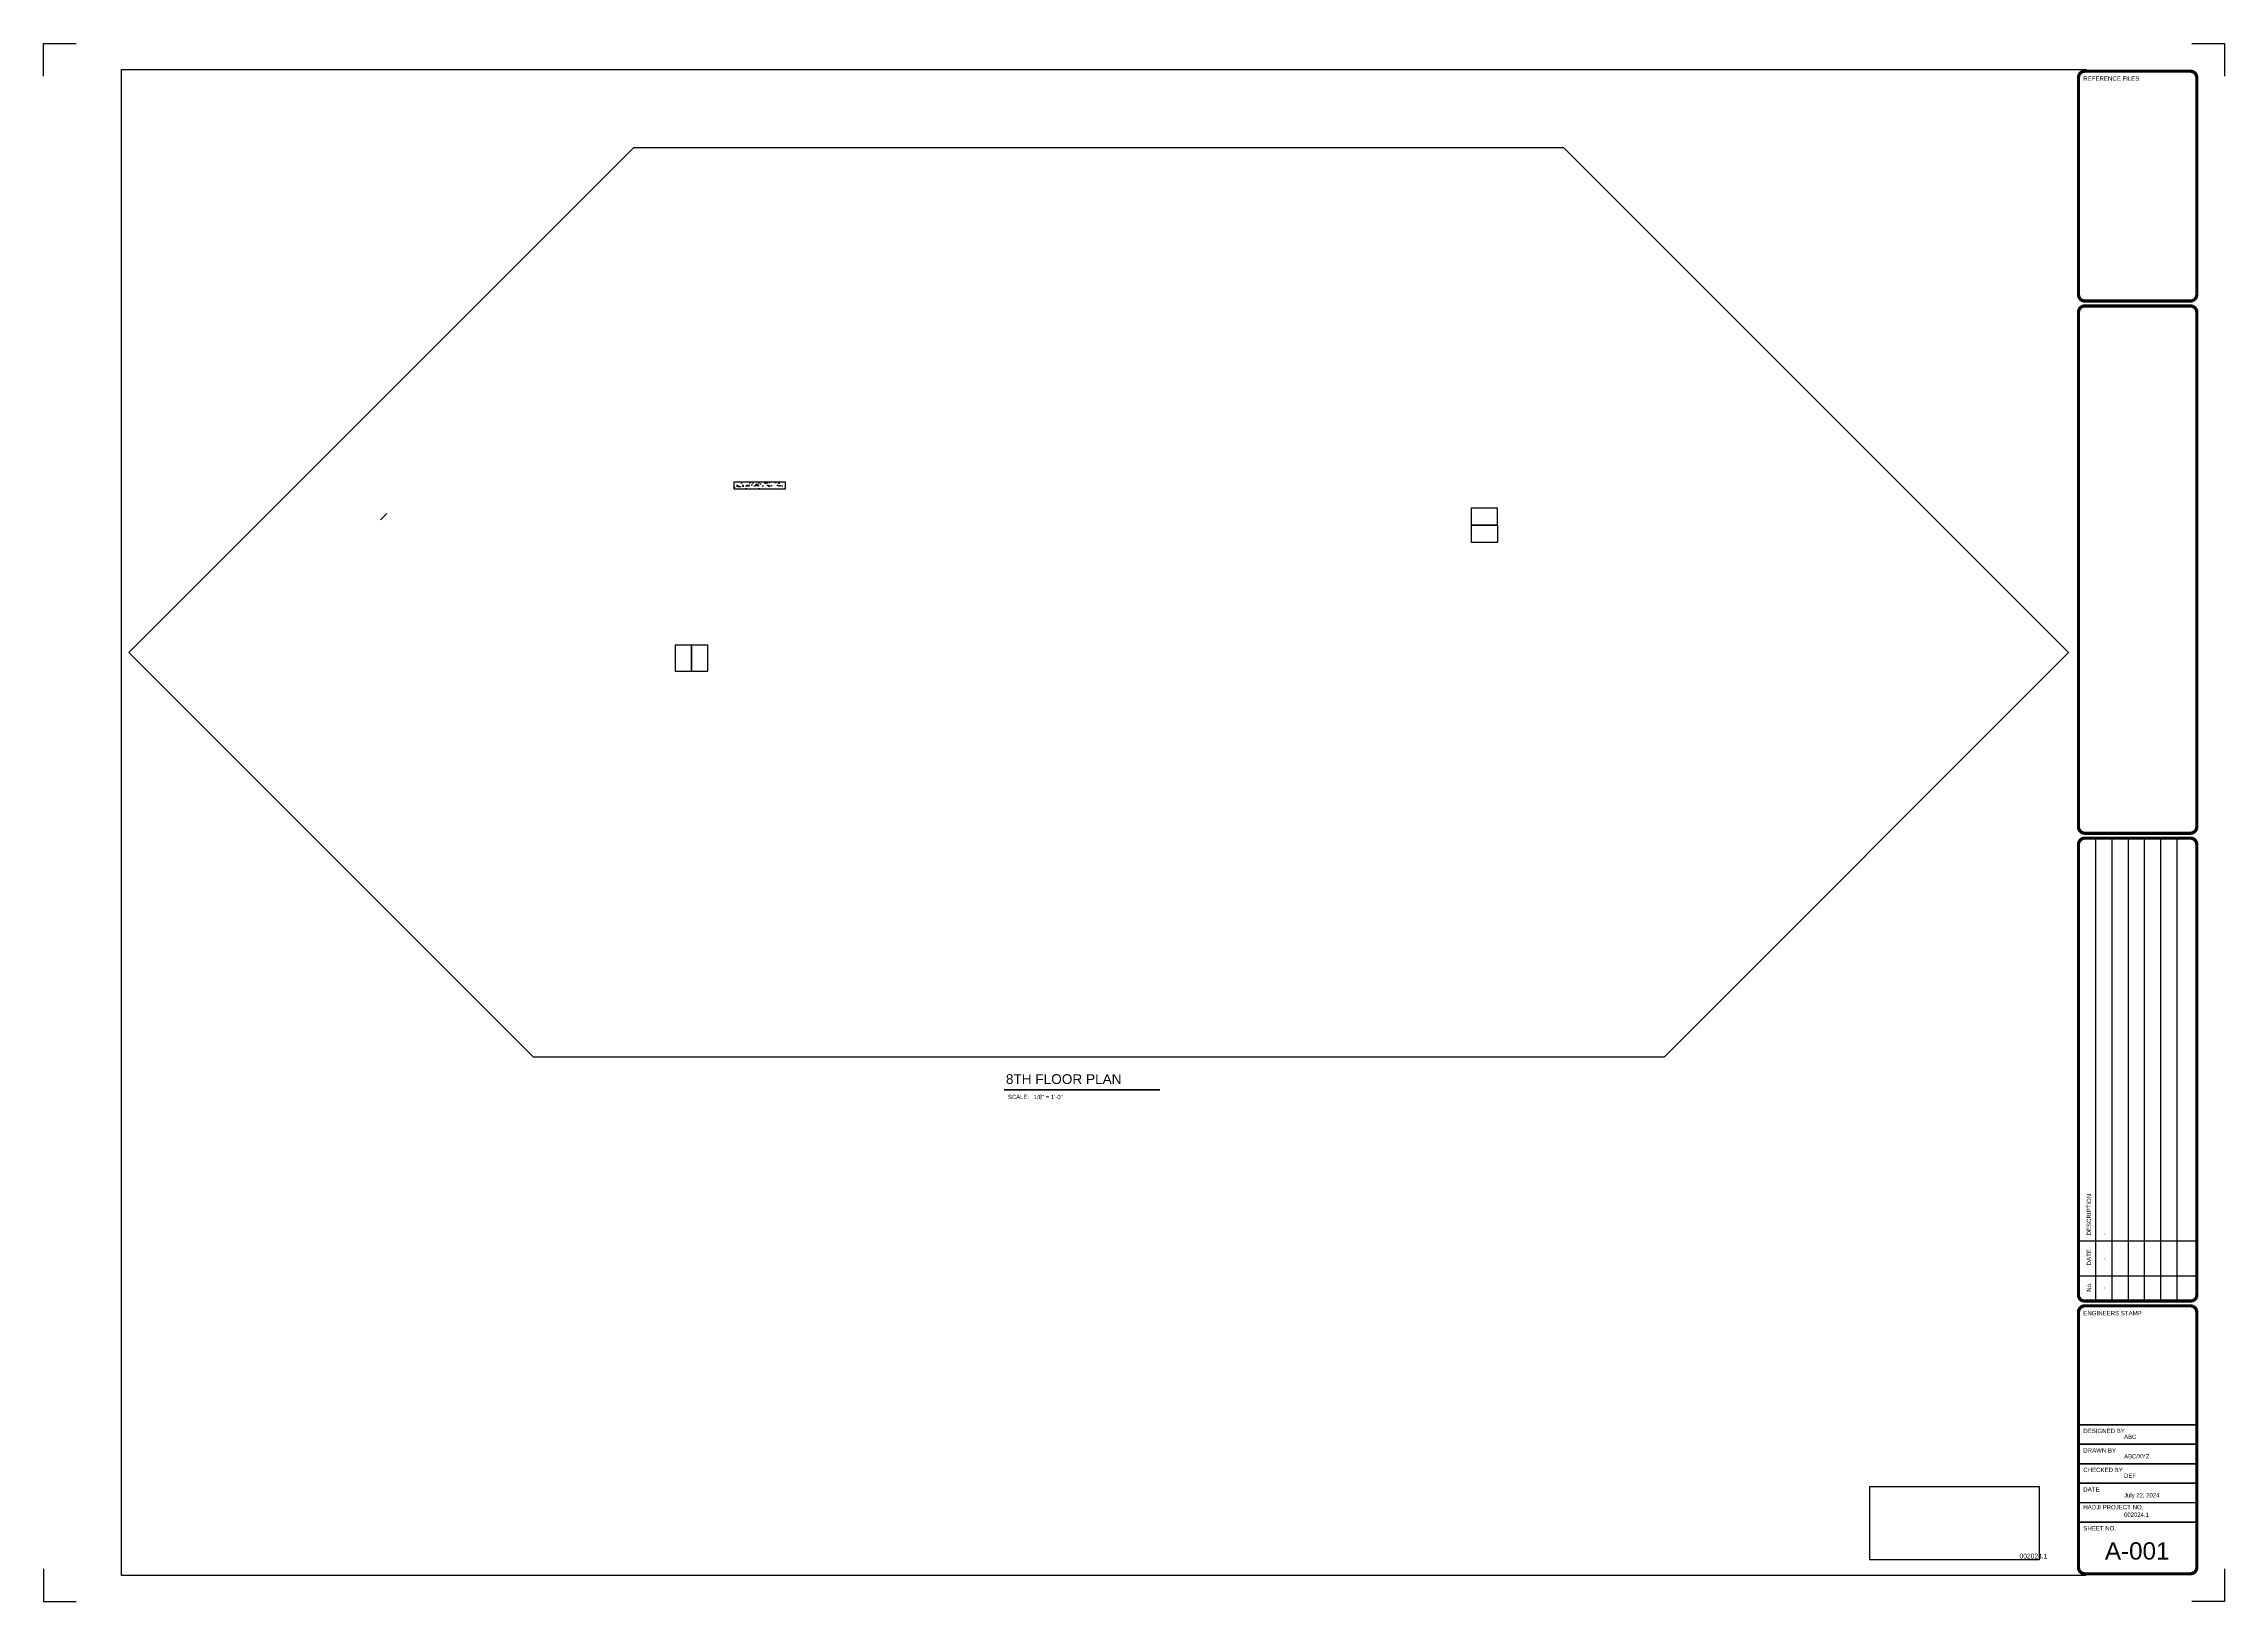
# Paper-space layout 'Layout1' of a CAD drawing. Extents: x -1.5 to 40.5, y -0.5 to 29.5.
# The model-space entities are those that its viewports show. They can reach past a viewport. Long polylines and large blocks are cut down to what shows.
import ezdxf
from ezdxf.enums import TextEntityAlignment as Align

# ---------------------------------------------------------------- set-up
doc = ezdxf.new("R2010")
doc.units = 0
doc.header["$LTSCALE"] = 96
doc.header["$MEASUREMENT"] = 0
doc.linetypes.add('HIDDEN', pattern=[0.375, 0.25, -0.125])
doc.layers.get('0').update_dxf_attribs({"linetype": 'CONTINUOUS'})
doc.layers.add('A-SOFFIT', color=8, linetype='HIDDEN')
for name, color, linetype, lineweight in [('E-TEXT', 71, 'CONTINUOUS', 25), ('LOGO', 71, 'CONTINUOUS', 25), ('M-TEXT-BOLD', 3, 'CONTINUOUS', 35), ('TITLE_BORD', 7, 'CONTINUOUS', 30), ('TITLE_HEAD', 33, 'CONTINUOUS', 30), ('TITLE_TEXT', 33, 'CONTINUOUS', 30)]:
    doc.layers.add(name, color=color, linetype=linetype, lineweight=lineweight)
doc.layers.add('VIEWPORTS', color=7, linetype='CONTINUOUS', plot=False)
doc.styles.get("Standard").update_dxf_attribs({"font": 'ARIALN.TTF'})
doc.styles.add('TITLE', font='arial.ttf')

# ---------------------------------------------------------------- blocks, each defined once
blk = doc.blocks.new('30X42CUT')
for points in [[(0, 2820), (0, 2880), (60, 2880)], [(3972, 2880), (4032, 2880), (4032, 2820)], [(3776.6, 48), (144, 48), (144, 2832), (3776.8, 2832)], [(0, 60), (0, 0), (60, 0)], [(4032, 60), (4032, 0), (3972, 0)]]:
    blk.add_lwpolyline(points)
blk = doc.blocks.new('TITLEBLK')
at = {"layer": 'TITLE_BORD', "const_width": 0.0625, "elevation": 0}
for points in [[(39.315, 29.469), (41.344, 29.469, -0.414214), (41.469, 29.344), (41.469, 25.168, -0.414214), (41.344, 25.043), (39.315, 25.043, -0.414214), (39.19, 25.168), (39.19, 29.344, -0.414214)], [(41.344, 14.793), (39.315, 14.793, -0.414214), (39.19, 14.918), (39.19, 24.824, -0.414214), (39.315, 24.949), (41.344, 24.949, -0.414214), (41.469, 24.824), (41.469, 14.918, -0.414214)], [(39.315, 14.699), (41.344, 14.699, -0.414214), (41.469, 14.574), (41.469, 5.896, -0.439371), (41.344, 5.786), (39.315, 5.786, -0.439371), (39.19, 5.896), (39.19, 14.574, -0.414214)], [(39.315, 5.692), (41.344, 5.692, -0.414214), (41.469, 5.567), (41.469, 0.656, -0.414214), (41.344, 0.531), (39.315, 0.531, -0.414214), (39.19, 0.656), (39.19, 5.567, -0.414214)]]:
    blk.add_lwpolyline(points, format="xyb", close=True, dxfattribs=at)
at = {"layer": 'TITLE_BORD', "elevation": 0}
for points in [[(39.527, 5.786), (39.527, 14.699)], [(39.839, 5.786), (39.839, 14.699)], [(40.152, 5.786), (40.152, 14.699)], [(40.464, 5.786), (40.464, 14.699)], [(40.777, 5.786), (40.777, 14.699)], [(41.089, 5.786), (41.089, 14.699)], [(41.469, 6.934), (39.19, 6.934)], [(39.19, 6.268), (41.469, 6.268)]]:
    blk.add_lwpolyline(points, dxfattribs=at)
at = {"layer": 'TITLE_BORD', "const_width": 0.0313, "elevation": 0}
for points in [[(39.19, 3.401), (41.469, 3.401)], [(39.19, 3.026), (41.469, 3.026)], [(39.19, 2.651), (41.469, 2.651)], [(39.19, 2.276), (41.469, 2.276)], [(39.19, 1.901), (41.469, 1.901)], [(39.19, 1.526), (41.469, 1.526)]]:
    blk.add_lwpolyline(points, dxfattribs=at)
at = {"layer": 'TITLE_BORD', "xscale": 0.0104167, "yscale": 0.0104167, "zscale": 0.0104167}
blk.add_blockref('30X42CUT', (0, 0, 0), dxfattribs=at)
at = {"layer": 'TITLE_HEAD', "style": 'TITLE', "width": 0.8056}
for s, height, p in [('REFERENCE FILES', 0.08333, (39.283, 29.286, 0)), ('ENGINEERS STAMP', 0.08333, (39.283, 5.509, 0)), ('DESIGNED BY', 0.08333, (39.283, 3.241, 0)), ('DRAWN BY', 0.0833, (39.283, 2.866, 0)), ('CHECKED BY', 0.0833, (39.283, 2.491, 0)), ('DATE', 0.0833, (39.283, 2.116, 0)), ('HADJI PROJECT NO.', 0.08333, (39.283, 1.773, 0)), ('SHEET NO.', 0.0833, (39.283, 1.367, 0))]:
    blk.add_text(s, height=height, dxfattribs=at).set_placement(p)
for s, height, p in [('DESCRIPTION', 0.08333, (39.433, 7.048, 0)), ('DATE', 0.0833, (39.433, 6.471, 0)), ('No.', 0.0833, (39.433, 5.963, 0))]:
    blk.add_text(s, height=height, rotation=90, dxfattribs=at).set_placement(p)
at = {"layer": 'TITLE_TEXT'}
blk.add_text('-', height=0.0833, rotation=90, dxfattribs=at).set_placement((39.683, 7.058, 0), align=Align.MIDDLE_LEFT)
for p in [(39.683, 6.601, 0), (39.683, 6.035, 0)]:
    blk.add_text('-', height=0.0833, rotation=90, dxfattribs=at).set_placement(p, align=Align.MIDDLE_CENTER)
for s, height, p in [('July 22, 2024', 0.08333, (40.069, 1.978, 0)), ('002024.1', 0.0833, (40.069, 1.603, 0))]:
    blk.add_text(s, height=height, dxfattribs=at).set_placement(p, align=Align.BOTTOM_LEFT)
blk = doc.blocks.new('Preliminary Stamp')
blk.add_lwpolyline([(-4.021, 0.309), (-0.755, 0.309), (-0.755, -1.099), (-4.021, -1.099)], close=True)

msp = doc.modelspace()

# ---------------------------------------------------------------- hatches: boundary and pattern name
at = {"layer": 'A-SOFFIT'}
h = msp.add_hatch(dxfattribs=at)
h.set_pattern_fill('AR-SAND', color=256, scale=6, style=0)
h.set_pattern_definition([(37.5, (852.8455, 1195.1515), (-0.37796, 11.56094), [0, -9.12, 0, -10.2, 0, -9.75]), (7.5, (852.846, 1195.152), (10.6187, 16.9329), [0, -4.92, 0, -8.22, 0, -3.15]), (327.5, (845.466, 1195.152), (18.68485, 0.03395), [0, -3, 0, -10.8, 0, -14.1]), (317.5, (845.466, 1195.152), (18.0368, 5.2661), [0, -1.5, 0, -7.08, 0, -8.1])])
h.paths.add_polyline_path([(1072.3, 1065.3), (976.4, 1065.3), (976.4, 1053.3), (1059.3, 1053.3), (1072.3, 1053.3)])

# ---------------------------------------------------------------- linework, layer by layer
at = {"layer": 'A-SOFFIT', "linetype": 'ByBlock'}
msp.add_lwpolyline([(976.4, 1053.2), (1072.3, 1053.2), (1072.3, 1065.3), (976.4, 1065.3)], close=True, dxfattribs=at)
at = {"layer": 'A-SOFFIT', "linetype": 'Continuous'}
for points in [[(2388.2, 986), (2340.2, 986), (2340.2, 1018), (2388.2, 1018)], [(2388.4, 954.3), (2340.4, 954.3), (2340.4, 986.3), (2388.4, 986.3)]]:
    msp.add_lwpolyline(points, close=True, dxfattribs=at)
at = {"layer": 'A-SOFFIT'}
for points in [[(868.3, 716.3), (898.3, 716.3), (898.3, 764.3), (868.3, 764.3)], [(898.3, 716.3), (928.3, 716.3), (928.3, 764.3), (898.3, 764.3)]]:
    msp.add_lwpolyline(points, close=True, dxfattribs=at)

psp = doc.layouts.get("Layout1")

# ---------------------------------------------------------------- linework, layer by layer
at = {"layer": 'M-TEXT-BOLD'}
for q in [(19.997, 9.349, 0), (18.497, 9.349, 0)]:
    psp.add_line((16.997, 9.349, 0), q, dxfattribs=at)
at = {"layer": 'TITLE_BORD', "elevation": 0}
psp.add_lwpolyline([(4.987, 20.33), (5.11, 20.451)], dxfattribs=at)
at = {"layer": 'VIEWPORTS', "elevation": 0}
psp.add_lwpolyline([(27.781, 27.49), (9.862, 27.49), (0.144, 17.771), (7.927, 9.988), (29.715, 9.988), (37.499, 17.771), (27.781, 27.49)], close=True, dxfattribs=at)

# ---------------------------------------------------------------- block references
psp.add_blockref('Preliminary Stamp', (37.69, 1.401))
at = {"layer": 'TITLE_BORD'}
ref = psp.add_blockref('TITLEBLK', (-1.5, -0.5, 0), dxfattribs=at)
ref.add_attrib('#00214.08', '002024.1', (36.555, 0.325, 0), dxfattribs={"layer": 'LOGO', "height": 0.0938})

# ---------------------------------------------------------------- texts
at = {"layer": 'E-TEXT'}
for s, height, p in [('SCALE:', 0.0833, (17.072, 9.173, 0)), ('SCALE:', 0.0833, (17.072, 9.173, 0)), ('1/8" = 1\'-0"', 0.08333, (17.57, 9.172, 0)), ('1/8" = 1\'-0"', 0.08333, (17.57, 9.172, 0))]:
    psp.add_text(s, height=height, dxfattribs=at).set_placement(p)
at = {"layer": 'M-TEXT-BOLD', "style": 'TITLE'}
psp.add_text('8TH FLOOR PLAN', height=0.1875, dxfattribs=at).set_placement((17.033, 9.465, 0))
at = {"layer": 'TITLE_TEXT'}
for s, p in [('ABC', (38.569, 2.603)), ('ABC/XYZ', (38.569, 2.228)), ('DEF', (38.569, 1.853))]:
    psp.add_text(s, height=0.0833, dxfattribs=at).set_placement(p, align=Align.BOTTOM_LEFT)
at = {"layer": 'TITLE_TEXT', "style": 'TITLE'}
psp.add_text('A-001', height=0.3333, dxfattribs=at).set_placement((38.821, 0.472), align=Align.MIDDLE_CENTER)

# ---------------------------------------------------------------- viewports
at = {"layer": 'VIEWPORTS'}
vp = psp.add_viewport(center=(18.821, 18.739, 0), size=(37.355, 17.50155), view_center_point=(1651.296, 843.286), view_height=1680.14852, dxfattribs=at)
vp.dxf.flags = 0x10000  # cut along an outline
vp.dxf.clipping_boundary_handle = psp.add_lwpolyline([(27.781, 27.49), (9.862, 27.49), (0.144, 17.771), (7.927, 9.988), (29.715, 9.988), (37.499, 17.771), (27.781, 27.49)], format="xyb", close=True, dxfattribs={"invisible": 1}).dxf.handle

doc.saveas('drawing.dxf')
